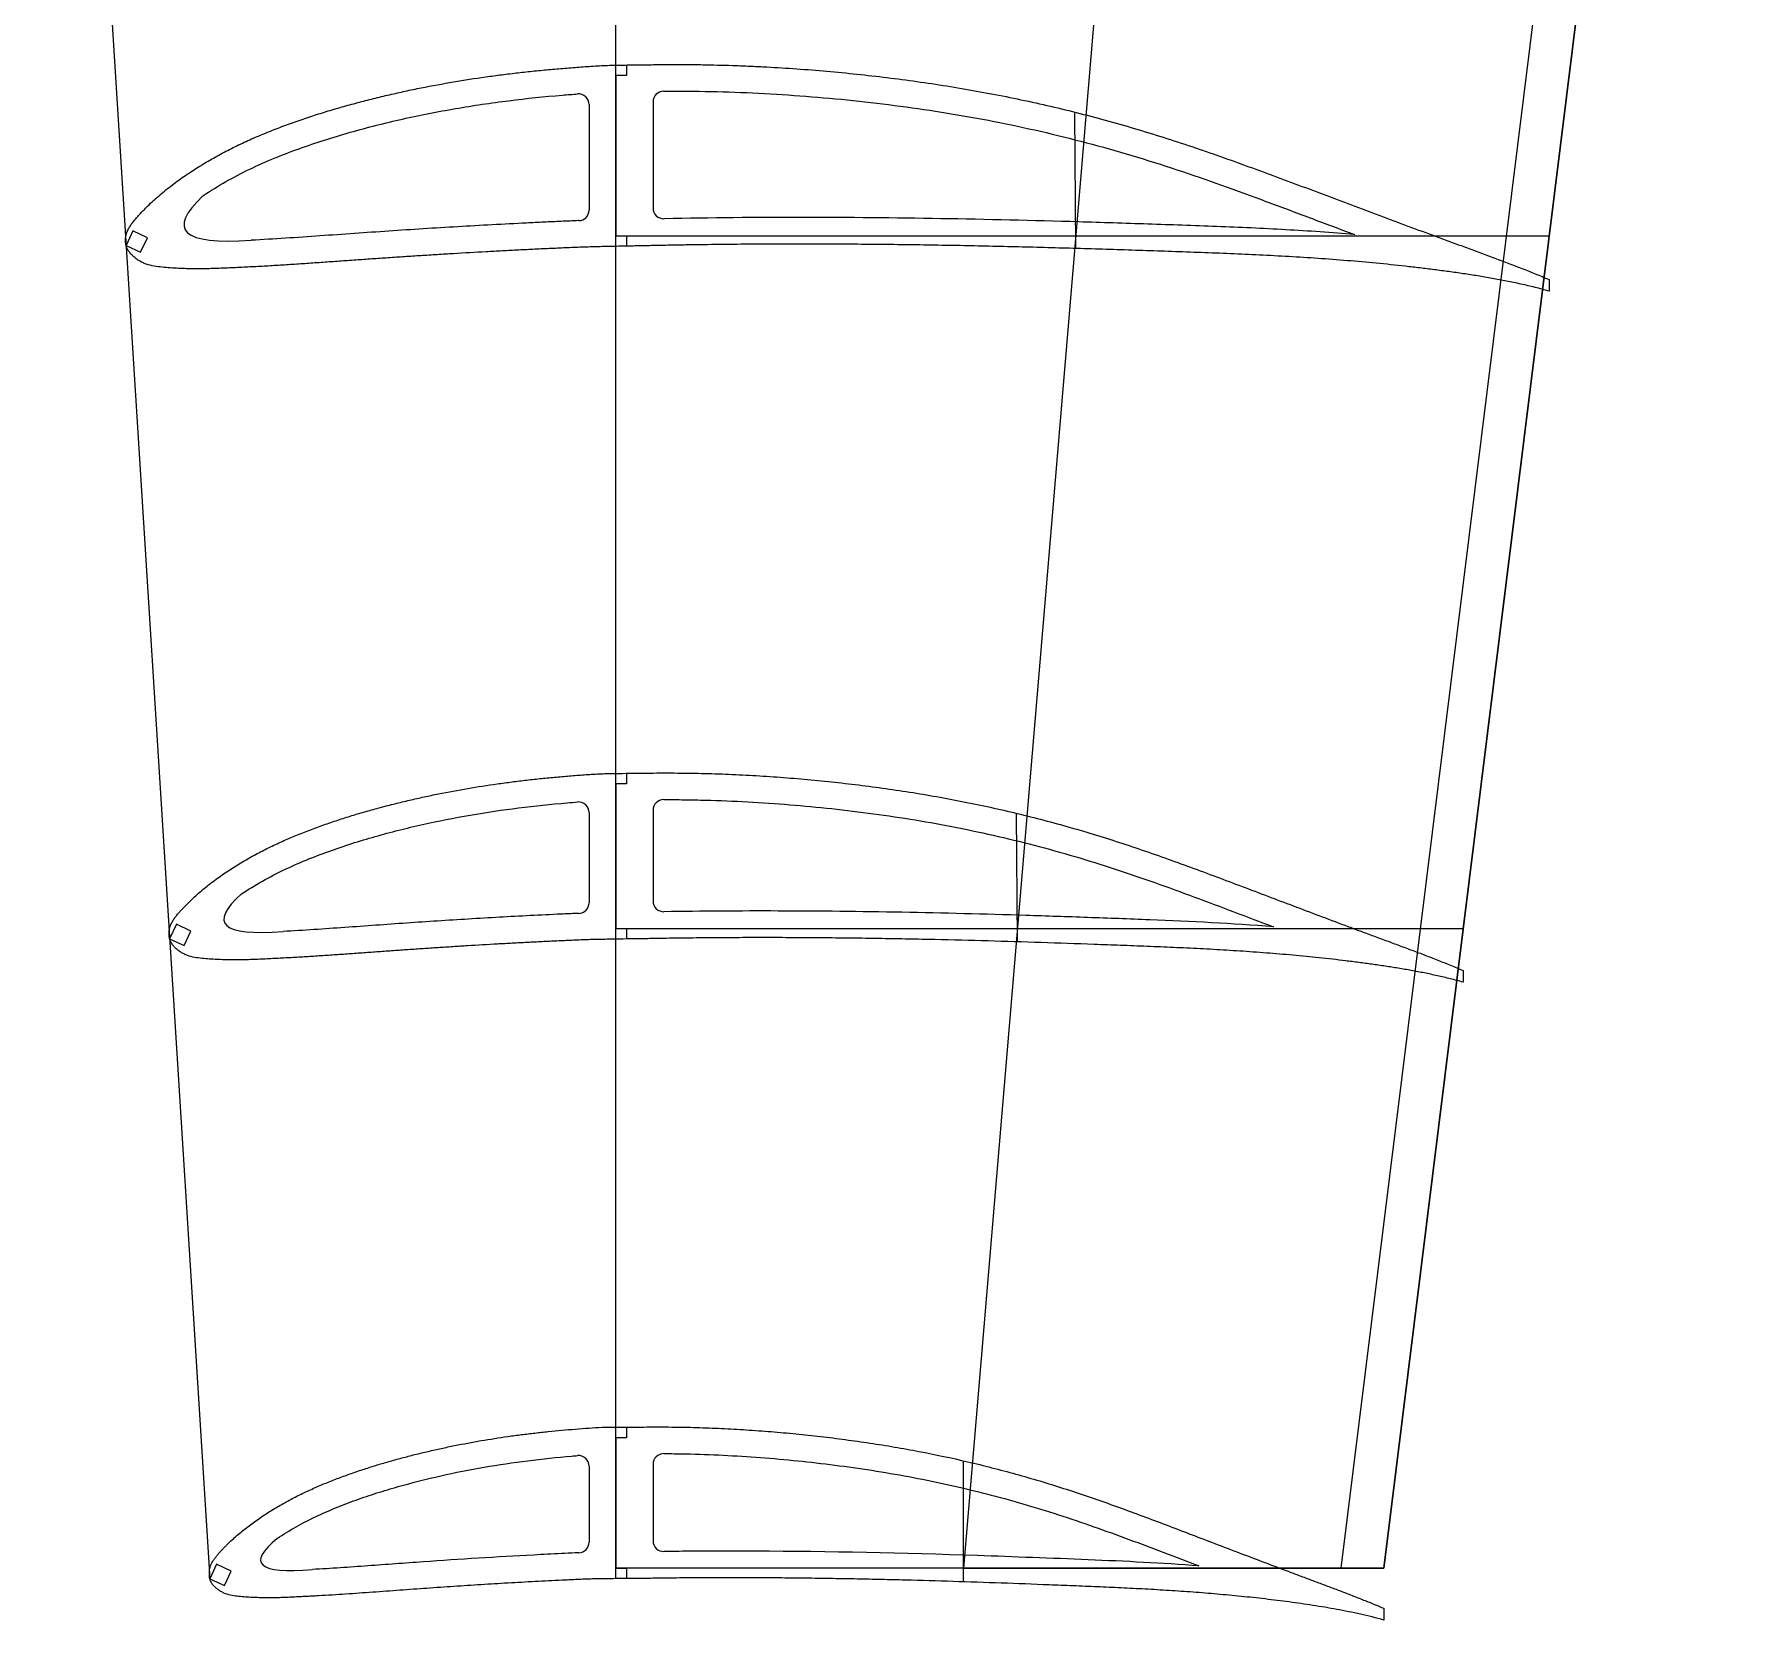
# Model space of a CAD drawing. Header units: millimetres. Extents: x -6564 to 404, y -3346 to 414.
# Drawn here: x -6564.1 to -6245.6, y -1656.2 to -1358.6 of the extents above; entities that cross this region are included whole.
import ezdxf

# ---------------------------------------------------------------- set-up
doc = ezdxf.new("R2010")
doc.units = ezdxf.units.MM
doc.layers.add('7', color=1, linetype='Continuous')
doc.layers.add('剖面线层', color=2, linetype='Continuous', lineweight=25)
doc.layers.add('细线层', color=4, linetype='Continuous', lineweight=25)

msp = doc.modelspace()

# ---------------------------------------------------------------- linework, layer by layer
for p, q in [((-6454.8793, -1366.4088), (-6454.8793, -1364.4244)), ((-6452.8793, -1364.4088), (-6452.8793, -1366.4088)), ((-6452.8793, -1366.4088), (-6454.8793, -1366.4088)), ((-6459.8793, -1371.8251), (-6459.8793, -1391.6154)), ((-6447.8793, -1371.3198), (-6447.8793, -1391.2538)), ((-6454.8793, -1398.4381), (-6454.8793, -1396.4381)), ((-6454.8793, -1396.4381), (-6452.8793, -1396.4381)), ((-6452.8793, -1396.4381), (-6452.8793, -1398.3975)), ((-6454.8793, -1499.3194), (-6454.8793, -1497.3365)), ((-6452.8793, -1499.3194), (-6454.8793, -1499.3194)), ((-6452.8793, -1497.3194), (-6452.8793, -1499.3194)), ((-6459.8793, -1504.6911), (-6459.8793, -1521.5965)), ((-6447.8793, -1504.253), (-6447.8793, -1521.2971)), ((-6454.8793, -1528.4381), (-6454.8793, -1526.4381)), ((-6454.8793, -1526.4381), (-6452.8793, -1526.4381)), ((-6452.8793, -1526.4381), (-6452.8793, -1528.4041)), ((-6454.8793, -1622.0069), (-6454.8793, -1620.0247)), ((-6452.8793, -1620.0069), (-6452.8793, -1622.0069)), ((-6452.8793, -1622.0069), (-6454.8793, -1622.0069)), ((-6447.8793, -1626.9693), (-6447.8793, -1641.3419)), ((-6459.8793, -1627.3394), (-6459.8793, -1641.5822)), ((-6454.8793, -1648.4381), (-6454.8793, -1646.4381)), ((-6454.8793, -1646.4381), (-6452.8793, -1646.4381)), ((-6452.8793, -1646.4381), (-6452.8793, -1648.4124))]:
    msp.add_line(p, q)
at = {"color": 7, "linetype": 'Continuous', "lineweight": 25}
for p, q in [((-6532.3402, -1388.9527), (-6532.34, -1388.9529)), ((-6545.495, -1395.5515), (-6546.7629, -1398.2704)), ((-6542.7761, -1396.8194), (-6545.495, -1395.5515)), ((-6544.044, -1399.5383), (-6542.7761, -1396.8194)), ((-6546.7629, -1398.2704), (-6544.044, -1399.5383)), ((-6279.7372, -1404.6663), (-6279.735, -1406.8509)), ((-6525.0885, -1519.9558), (-6525.0883, -1519.956)), ((-6537.3215, -1525.6478), (-6538.5893, -1528.3667)), ((-6538.5893, -1528.3667), (-6535.8704, -1529.6346)), ((-6534.6026, -1526.9157), (-6537.3215, -1525.6478)), ((-6535.8704, -1529.6346), (-6534.6026, -1526.9157)), ((-6295.8714, -1534.3202), (-6295.8685, -1536.5156)), ((-6518.3939, -1640.8817), (-6518.3935, -1640.882)), ((-6529.7758, -1645.7366), (-6531.0436, -1648.4555)), ((-6527.0569, -1647.0044), (-6529.7758, -1645.7366)), ((-6531.0436, -1648.4555), (-6528.3247, -1649.7234)), ((-6528.3247, -1649.7234), (-6527.0569, -1647.0044)), ((-6511.7779, -1646.7137), (-6511.7795, -1646.7138)), ((-6310.7663, -1654.0007), (-6310.7627, -1656.2061))]:
    msp.add_line(p, q, dxfattribs=at)
for centre, start, end in [((-6445.8793, -1371.3198), 90.458323, 180), ((-6461.8793, -1371.8251), 0, 94.349868), ((-6461.8793, -1391.6154), 272.117061, 0), ((-6445.8793, -1391.2538), 180, 271.122232), ((-6461.8793, -1504.6911), 0, 94.496354), ((-6445.8793, -1504.253), 90.096453, 180), ((-6461.8793, -1521.5965), 272.302083, 360), ((-6445.8793, -1521.2971), 180, 270.923656), ((-6461.8793, -1627.3394), 0, 94.699744), ((-6445.8793, -1626.9693), 89.686792, 180), ((-6461.8793, -1641.5822), 272.593728, 360), ((-6445.8793, -1641.3419), 180, 270.708374)]:
    msp.add_arc(centre, 2, start, end)
for points, knots in [([(-6279.735, -1406.8509), (-6280.6108, -1406.5914), (-6282.3814, -1406.1379), (-6285.0477, -1405.5029), (-6287.7309, -1404.9409), (-6290.4251, -1404.435), (-6293.1286, -1403.9799), (-6295.8386, -1403.5649), (-6298.5533, -1403.1804), (-6301.2715, -1402.821), (-6303.9929, -1402.4848), (-6307.625, -1402.0654), (-6312.1717, -1401.5961), (-6317.636, -1401.1141), (-6323.1065, -1400.7017), (-6328.582, -1400.3563), (-6334.0611, -1400.0661), (-6339.5426, -1399.8206), (-6345.0258, -1399.6078), (-6350.5099, -1399.4151), (-6357.8228, -1399.1719), (-6366.9646, -1398.8797), (-6377.936, -1398.5715), (-6387.0798, -1398.3648), (-6394.395, -1398.2338), (-6399.8814, -1398.1525), (-6405.3677, -1398.0881), (-6410.8538, -1398.0442), (-6416.3396, -1398.0174), (-6421.8249, -1398.0113), (-6427.3097, -1398.0261), (-6432.7938, -1398.0652), (-6437.3632, -1398.1165), (-6441.0183, -1398.1692), (-6443.7592, -1398.2165), (-6446.0432, -1398.2583), (-6447.8701, -1398.2983), (-6449.697, -1398.3347), (-6451.9802, -1398.381), (-6453.807, -1398.4148), (-6455.742, -1398.4569), (-6457.2743, -1398.4894), (-6459.3172, -1398.5387), (-6460.8492, -1398.5828), (-6462.3809, -1398.6395), (-6463.9119, -1398.7085), (-6465.4429, -1398.7771), (-6467.4844, -1398.8664), (-6470.0355, -1398.9882), (-6473.0965, -1399.1399), (-6476.157, -1399.298), (-6480.2368, -1399.5199), (-6484.3156, -1399.7544), (-6488.3932, -1400.0039), (-6491.451, -1400.1967), (-6494.5082, -1400.3954), (-6497.565, -1400.5998), (-6500.6213, -1400.8091), (-6503.6772, -1401.0223), (-6506.7328, -1401.2386), (-6509.7884, -1401.4552), (-6512.844, -1401.6681), (-6515.9003, -1401.872), (-6518.9573, -1402.0622), (-6521.5058, -1402.2047), (-6523.5449, -1402.3113), (-6525.0744, -1402.3881), (-6526.604, -1402.4619), (-6528.1338, -1402.5311), (-6529.664, -1402.5905), (-6531.1947, -1402.6365), (-6532.7259, -1402.6588), (-6534.2574, -1402.6577), (-6535.7884, -1402.6227), (-6537.3185, -1402.5596), (-6538.8463, -1402.4528), (-6540.3712, -1402.3128), (-6541.8893, -1402.1026), (-6543.1203, -1401.7471), (-6544.0431, -1401.308), (-6544.5894, -1400.9774), (-6545.0009, -1400.6757), (-6545.3985, -1400.3558), (-6545.7655, -1400.0003), (-6546.0527, -1399.6587), (-6546.2071, -1399.4562), (-6546.3156, -1399.299), (-6546.4151, -1399.136), (-6546.5037, -1398.9666), (-6546.5826, -1398.7926), (-6546.6616, -1398.6195), (-6546.731, -1398.4428), (-6546.777, -1398.2584), (-6546.8126, -1398.0717), (-6546.839, -1397.8827), (-6546.8576, -1397.6927), (-6546.8727, -1397.4382), (-6546.8776, -1397.1187), (-6546.8426, -1396.801), (-6546.808, -1396.549), (-6546.77, -1396.3617), (-6546.7212, -1396.1768), (-6546.647, -1395.9331), (-6546.5358, -1395.6341), (-6546.3738, -1395.2874), (-6546.1341, -1394.8366), (-6545.7892, -1394.2994), (-6545.3319, -1393.6851), (-6544.842, -1393.0964), (-6544.3297, -1392.5274), (-6543.8003, -1391.9743), (-6543.2625, -1391.4292), (-6542.5372, -1390.7108), (-6541.6101, -1389.8338), (-6540.4658, -1388.8159), (-6539.2866, -1387.8387), (-6538.0797, -1386.8961), (-6536.4366, -1385.6836), (-6534.3269, -1384.2463), (-6531.7254, -1382.6289), (-6529.0594, -1381.1202), (-6526.3362, -1379.7173), (-6523.5613, -1378.4196), (-6520.7437, -1377.2179), (-6517.894, -1376.0945), (-6515.0162, -1375.0448), (-6512.1156, -1374.0603), (-6509.1945, -1373.1378), (-6506.2558, -1372.273), (-6503.3024, -1371.4593), (-6500.3361, -1370.694), (-6497.3577, -1369.9765), (-6494.3683, -1369.3062), (-6490.3687, -1368.4747), (-6485.3465, -1367.5474), (-6480.2994, -1366.7652), (-6476.25, -1366.2194), (-6473.2077, -1365.8509), (-6470.1608, -1365.5203), (-6467.1102, -1365.2231), (-6464.0554, -1364.9719), (-6460.9992, -1364.7358), (-6457.9406, -1364.5312), (-6455.8994, -1364.4467), (-6454.8793, -1364.4244)], [0, 0, 0, 0, 0.00737426, 0.01474851, 0.02212277, 0.02949703, 0.03687129, 0.04424554, 0.0516198, 0.05899406, 0.06636831, 0.07374257, 0.08849108, 0.1032396, 0.11798811, 0.13273663, 0.14748514, 0.16223365, 0.17698217, 0.19173068, 0.2064792, 0.23597622, 0.26547325, 0.29497028, 0.3097188, 0.32446731, 0.33921582, 0.35396434, 0.36871285, 0.38346137, 0.39820988, 0.41295839, 0.42770691, 0.43508116, 0.44245542, 0.44982968, 0.45351681, 0.45720394, 0.46457819, 0.47195245, 0.47195245, 0.48020319, 0.48432856, 0.48845394, 0.49257931, 0.49670468, 0.50083005, 0.50495542, 0.51320616, 0.52145691, 0.52970765, 0.53795839, 0.55445988, 0.56271062, 0.57096137, 0.57921211, 0.58746285, 0.59571359, 0.60396434, 0.61221508, 0.62046582, 0.62871657, 0.63696731, 0.64521805, 0.6534688, 0.65759417, 0.66171954, 0.66584491, 0.66997028, 0.67409565, 0.67822102, 0.6823464, 0.68647177, 0.69059714, 0.69472251, 0.69884788, 0.70297325, 0.70709862, 0.711224, 0.71328668, 0.71534937, 0.71638071, 0.71741205, 0.71947474, 0.72050608, 0.72102175, 0.72153742, 0.7220531, 0.72256877, 0.72308444, 0.72360011, 0.72411578, 0.72463145, 0.72514712, 0.7256628, 0.72617847, 0.72669414, 0.72772548, 0.72875682, 0.7292725, 0.72978817, 0.73030384, 0.73081951, 0.73185085, 0.7328822, 0.73391354, 0.73597622, 0.73803891, 0.7401016, 0.74216428, 0.74422697, 0.74628965, 0.74835234, 0.75247771, 0.75660308, 0.76072845, 0.76485383, 0.7689792, 0.77722994, 0.78548068, 0.79373143, 0.80198217, 0.81023291, 0.81848365, 0.8267344, 0.83498514, 0.84323588, 0.85148663, 0.85973737, 0.86798811, 0.87623886, 0.8844896, 0.89274034, 0.90099108, 0.91749257, 0.93399406, 0.9422448, 0.95049554, 0.95874629, 0.96699703, 0.97524777, 0.98349851, 0.99174926, 1, 1, 1, 1]), ([(-6454.8793, -1364.4244), (-6453.935, -1364.4184), (-6452.0466, -1364.4029), (-6449.2141, -1364.3647), (-6446.3818, -1364.3179), (-6443.549, -1364.3081), (-6440.7164, -1364.3176), (-6436.9397, -1364.3716), (-6433.1641, -1364.4734), (-6429.3902, -1364.6274), (-6425.6178, -1364.8128), (-6420.9058, -1365.1088), (-6415.258, -1365.5589), (-6409.619, -1366.107), (-6403.9898, -1366.7485), (-6398.3726, -1367.4872), (-6392.7692, -1368.3248), (-6385.3208, -1369.5853), (-6376.0604, -1371.4401), (-6365.0514, -1374.1322), (-6355.9747, -1376.7412), (-6348.7799, -1379.0433), (-6341.6253, -1381.4681), (-6334.5228, -1384.0408), (-6327.4438, -1386.6768), (-6322.14, -1388.6686), (-6316.8364, -1390.6604), (-6311.5322, -1392.6509), (-6306.2248, -1394.6329), (-6301.7978, -1396.2734), (-6298.2533, -1397.5778), (-6295.5928, -1398.5502), (-6292.9325, -1399.5234), (-6290.2746, -1400.5031), (-6287.6239, -1401.5021), (-6284.981, -1402.5218), (-6282.3513, -1403.575), (-6280.6043, -1404.2923), (-6279.7372, -1404.6663)], [0, 0, 0, 0, 0.015625, 0.03125, 0.046875, 0.0625, 0.078125, 0.09375, 0.125, 0.140625, 0.15625, 0.1875, 0.21875, 0.25, 0.28125, 0.3125, 0.34375, 0.375, 0.4375, 0.5, 0.5625, 0.59375, 0.625, 0.6875, 0.71875, 0.75, 0.78125, 0.8125, 0.84375, 0.875, 0.890625, 0.90625, 0.921875, 0.9375, 0.953125, 0.96875, 0.984375, 1, 1, 1, 1]), ([(-6445.8953, -1369.3199), (-6445.8925, -1369.3199), (-6445.8897, -1369.3198), (-6442.9136, -1369.2962), (-6439.9432, -1369.3173), (-6431.04, -1369.5093), (-6425.1152, -1369.8067), (-6413.2858, -1370.724), (-6407.3812, -1371.3431), (-6398.5397, -1372.5161), (-6395.5946, -1372.948), (-6389.7122, -1373.9045), (-6386.7846, -1374.4277), (-6378.0445, -1376.1375), (-6372.2758, -1377.4685), (-6363.7065, -1379.7399), (-6360.8638, -1380.5421), (-6355.2055, -1382.2361), (-6352.3904, -1383.1293), (-6343.9799, -1385.9227), (-6338.4189, -1387.9367), (-6330.0974, -1391.023), (-6327.3269, -1392.0627), (-6321.7862, -1394.1434), (-6319.016, -1395.1842), (-6316.2454, -1396.2235)], [0.062441146, 0.062441146, 0.062441146, 0.062441146, 0.0625, 0.0625, 0.125, 0.125, 0.25, 0.25, 0.375, 0.375, 0.4375, 0.4375, 0.5, 0.5, 0.625, 0.625, 0.6875, 0.6875, 0.75, 0.75, 0.875, 0.875, 0.9375, 0.9375, 1, 1, 1, 1]), ([(-6532.34, -1388.9529), (-6529.5183, -1387.0599), (-6526.5904, -1385.4078), (-6522.0659, -1383.2302), (-6520.5353, -1382.5552), (-6517.441, -1381.2802), (-6515.8777, -1380.6794), (-6512.7232, -1379.5409), (-6511.1326, -1379.0021), (-6507.9271, -1377.9792), (-6506.3112, -1377.495), (-6501.4398, -1376.1135), (-6498.1719, -1375.2875), (-6491.5987, -1373.8092), (-6488.2933, -1373.1575), (-6481.6484, -1372.0137), (-6478.3067, -1371.5212), (-6471.6148, -1370.685), (-6468.2624, -1370.3373), (-6463.9463, -1369.9805), (-6462.9888, -1369.9037), (-6462.031, -1369.8308)], [0, 0, 0, 0, 0.125, 0.125, 0.1875, 0.1875, 0.25, 0.25, 0.3125, 0.3125, 0.375, 0.375, 0.5, 0.5, 0.625, 0.625, 0.75, 0.75, 0.875, 0.875, 0.910623833, 0.910623833, 0.910623833, 0.910623833]), ([(-6461.8054, -1393.6141), (-6461.838, -1393.6153), (-6461.8706, -1393.6165), (-6462.9817, -1393.6582), (-6464.0596, -1393.709), (-6466.2159, -1393.8052), (-6467.294, -1393.852), (-6469.45, -1393.953), (-6470.5278, -1394.0056), (-6475.9168, -1394.2722), (-6480.2268, -1394.5058), (-6488.8444, -1395.015), (-6493.152, -1395.2904), (-6501.7654, -1395.8713), (-6506.071, -1396.1802), (-6512.53, -1396.6335), (-6514.6832, -1396.7815), (-6518.9908, -1397.055), (-6521.1455, -1397.1783), (-6523.3008, -1397.2903)], [0.702652949, 0.702652949, 0.702652949, 0.702652949, 0.703125, 0.703125, 0.71875, 0.71875, 0.734375, 0.734375, 0.75, 0.75, 0.8125, 0.8125, 0.875, 0.875, 0.9375, 0.9375, 0.96875, 0.96875, 1, 1, 1, 1]), ([(-6316.2454, -1396.2235), (-6320.551, -1395.8613), (-6324.8596, -1395.5664), (-6333.481, -1395.0797), (-6337.7939, -1394.8862), (-6346.4219, -1394.5489), (-6350.7368, -1394.4032), (-6359.367, -1394.1187), (-6363.6823, -1393.9806), (-6376.6295, -1393.5973), (-6385.2629, -1393.3865), (-6402.5354, -1393.0997), (-6411.1717, -1393.0187), (-6428.4432, -1393.0082), (-6437.0787, -1393.0838), (-6445.7558, -1393.2517), (-6445.798, -1393.2525), (-6445.8401, -1393.2534)], [0, 0, 0, 0, 0.0625, 0.0625, 0.125, 0.125, 0.1875, 0.1875, 0.25, 0.25, 0.375, 0.375, 0.5, 0.5, 0.625, 0.625, 0.625610156, 0.625610156, 0.625610156, 0.625610156]), ([(-6295.8685, -1536.5156), (-6296.667, -1536.2838), (-6298.2777, -1535.869), (-6300.7042, -1535.2925), (-6303.1446, -1534.7781), (-6305.5943, -1534.3133), (-6308.0518, -1533.8929), (-6310.5146, -1533.508), (-6312.9813, -1533.1507), (-6315.4511, -1532.8167), (-6317.9233, -1532.5041), (-6321.2227, -1532.1142), (-6325.352, -1531.6774), (-6330.3137, -1531.2281), (-6335.2799, -1530.8419), (-6340.2497, -1530.516), (-6345.222, -1530.2397), (-6350.1958, -1530.0034), (-6355.1704, -1529.7964), (-6360.1455, -1529.6079), (-6366.779, -1529.3681), (-6375.0709, -1529.0803), (-6385.0225, -1528.7732), (-6393.3174, -1528.5627), (-6399.9545, -1528.4251), (-6404.9331, -1528.3372), (-6409.9124, -1528.2645), (-6414.8926, -1528.2108), (-6419.8735, -1528.1721), (-6424.8553, -1528.1525), (-6429.838, -1528.1514), (-6434.8215, -1528.1732), (-6438.9753, -1528.2077), (-6442.2987, -1528.246), (-6444.7914, -1528.281), (-6446.869, -1528.315), (-6448.5311, -1528.3456), (-6450.1933, -1528.3686), (-6452.2711, -1528.3949), (-6453.9338, -1528.419), (-6455.695, -1528.4547), (-6457.09, -1528.476), (-6458.9499, -1528.5105), (-6460.3448, -1528.5449), (-6461.7395, -1528.5953), (-6463.1335, -1528.6611), (-6464.5276, -1528.7257), (-6466.3868, -1528.8078), (-6468.7103, -1528.9221), (-6471.4987, -1529.0635), (-6474.287, -1529.2103), (-6478.0046, -1529.4167), (-6481.7221, -1529.6347), (-6485.4392, -1529.8667), (-6488.2269, -1530.0456), (-6491.0145, -1530.2301), (-6493.8019, -1530.4196), (-6496.5892, -1530.6138), (-6499.3765, -1530.812), (-6502.1637, -1531.0125), (-6504.9511, -1531.2133), (-6507.7389, -1531.4111), (-6510.5274, -1531.6006), (-6513.3168, -1531.7775), (-6515.6424, -1531.9099), (-6517.5032, -1532.0095), (-6518.8991, -1532.0813), (-6520.295, -1532.1505), (-6521.6912, -1532.215), (-6523.0879, -1532.2706), (-6524.485, -1532.3143), (-6525.8826, -1532.3348), (-6527.2805, -1532.3348), (-6528.678, -1532.3026), (-6530.0748, -1532.2459), (-6531.4693, -1532.1472), (-6532.8615, -1532.0204), (-6534.2464, -1531.8216), (-6535.3669, -1531.4845), (-6536.2032, -1531.071), (-6536.6984, -1530.7635), (-6537.0694, -1530.4817), (-6537.4282, -1530.1847), (-6537.7573, -1529.854), (-6538.0129, -1529.5366), (-6538.1487, -1529.3479), (-6538.2437, -1529.2016), (-6538.3303, -1529.0503), (-6538.4073, -1528.8937), (-6538.475, -1528.733), (-6538.5404, -1528.5719), (-6538.5948, -1528.4073), (-6538.6275, -1528.2369), (-6538.6523, -1528.0651), (-6538.6704, -1527.8918), (-6538.6823, -1527.7179), (-6538.6919, -1527.4853), (-6538.6974, -1527.1938), (-6538.6672, -1526.9036), (-6538.6432, -1526.6727), (-6538.613, -1526.5008), (-6538.5719, -1526.3311), (-6538.5091, -1526.1071), (-6538.4132, -1525.8321), (-6538.2692, -1525.5137), (-6538.0562, -1525.0992), (-6537.7457, -1524.6059), (-6537.3324, -1524.042), (-6536.8882, -1523.5021), (-6536.4227, -1522.9806), (-6535.9406, -1522.4745), (-6535.451, -1521.9756), (-6534.7901, -1521.3186), (-6533.9454, -1520.5163), (-6532.903, -1519.5845), (-6531.828, -1518.6908), (-6530.7279, -1517.8281), (-6529.23, -1516.7187), (-6527.3057, -1515.4043), (-6524.9334, -1513.9241), (-6522.501, -1512.545), (-6520.0171, -1511.2613), (-6517.4854, -1510.075), (-6514.9147, -1508.9763), (-6512.3152, -1507.9482), (-6509.6895, -1506.9892), (-6507.0437, -1506.0883), (-6504.3789, -1505.2451), (-6501.6985, -1504.4541), (-6499.0048, -1503.7101), (-6496.2995, -1503.0102), (-6493.5834, -1502.354), (-6490.8575, -1501.7412), (-6487.2109, -1500.9807), (-6482.6326, -1500.1331), (-6478.0327, -1499.4174), (-6474.3429, -1498.9181), (-6471.571, -1498.5813), (-6468.7955, -1498.2783), (-6466.017, -1498.007), (-6463.2352, -1497.7754), (-6460.4526, -1497.5584), (-6457.6671, -1497.3856), (-6455.808, -1497.3365), (-6454.8793, -1497.3365)], [0, 0, 0, 0, 0.00737426, 0.01474851, 0.02212277, 0.02949703, 0.03687129, 0.04424554, 0.0516198, 0.05899406, 0.06636831, 0.07374257, 0.08849108, 0.1032396, 0.11798811, 0.13273663, 0.14748514, 0.16223365, 0.17698217, 0.19173068, 0.2064792, 0.23597622, 0.26547325, 0.29497028, 0.3097188, 0.32446731, 0.33921582, 0.35396434, 0.36871285, 0.38346137, 0.39820988, 0.41295839, 0.42770691, 0.43508116, 0.44245542, 0.44982968, 0.45351681, 0.45720394, 0.46457819, 0.47195245, 0.47195245, 0.48020319, 0.48432856, 0.48845394, 0.49257931, 0.49670468, 0.50083005, 0.50495542, 0.51320616, 0.52145691, 0.52970765, 0.53795839, 0.55445988, 0.56271062, 0.57096137, 0.57921211, 0.58746285, 0.59571359, 0.60396434, 0.61221508, 0.62046582, 0.62871657, 0.63696731, 0.64521805, 0.6534688, 0.65759417, 0.66171954, 0.66584491, 0.66997028, 0.67409565, 0.67822102, 0.6823464, 0.68647177, 0.69059714, 0.69472251, 0.69884788, 0.70297325, 0.70709862, 0.711224, 0.71328668, 0.71534937, 0.71638071, 0.71741205, 0.71947474, 0.72050608, 0.72102175, 0.72153742, 0.7220531, 0.72256877, 0.72308444, 0.72360011, 0.72411578, 0.72463145, 0.72514712, 0.7256628, 0.72617847, 0.72669414, 0.72772548, 0.72875682, 0.7292725, 0.72978817, 0.73030384, 0.73081951, 0.73185085, 0.7328822, 0.73391354, 0.73597622, 0.73803891, 0.7401016, 0.74216428, 0.74422697, 0.74628965, 0.74835234, 0.75247771, 0.75660308, 0.76072845, 0.76485383, 0.7689792, 0.77722994, 0.78548068, 0.79373143, 0.80198217, 0.81023291, 0.81848365, 0.8267344, 0.83498514, 0.84323588, 0.85148663, 0.85973737, 0.86798811, 0.87623886, 0.8844896, 0.89274034, 0.90099108, 0.91749257, 0.93399406, 0.9422448, 0.95049554, 0.95874629, 0.96699703, 0.97524777, 0.98349851, 0.99174926, 1, 1, 1, 1]), ([(-6454.8793, -1497.3365), (-6454.0215, -1497.3283), (-6452.3059, -1497.3158), (-6449.7328, -1497.2895), (-6447.1596, -1497.2524), (-6444.5862, -1497.2521), (-6442.013, -1497.2672), (-6438.5822, -1497.3272), (-6435.1526, -1497.4287), (-6431.7247, -1497.579), (-6428.2981, -1497.7571), (-6424.0183, -1498.0382), (-6418.8889, -1498.4615), (-6413.7675, -1498.9737), (-6408.6555, -1499.5712), (-6403.5544, -1500.2563), (-6398.4661, -1501.0309), (-6391.703, -1502.1951), (-6383.295, -1503.903), (-6373.3007, -1506.3757), (-6365.0615, -1508.7681), (-6358.531, -1510.8767), (-6352.0376, -1513.0974), (-6345.5918, -1515.4524), (-6339.1674, -1517.8644), (-6334.3542, -1519.687), (-6329.5412, -1521.5097), (-6324.7274, -1523.3307), (-6319.9111, -1525.145), (-6315.8938, -1526.647), (-6312.6775, -1527.8418), (-6310.2636, -1528.7334), (-6307.8495, -1529.6246), (-6305.4376, -1530.5216), (-6303.0318, -1531.4351), (-6300.633, -1532.367), (-6298.2451, -1533.3263), (-6296.6595, -1533.9814), (-6295.8714, -1534.3202)], [0, 0, 0, 0, 0.015625, 0.03125, 0.046875, 0.0625, 0.078125, 0.09375, 0.125, 0.140625, 0.15625, 0.1875, 0.21875, 0.25, 0.28125, 0.3125, 0.34375, 0.375, 0.4375, 0.5, 0.5625, 0.59375, 0.625, 0.6875, 0.71875, 0.75, 0.78125, 0.8125, 0.84375, 0.875, 0.890625, 0.90625, 0.921875, 0.9375, 0.953125, 0.96875, 0.984375, 1, 1, 1, 1]), ([(-6525.0883, -1519.956), (-6522.5311, -1518.2473), (-6519.8779, -1516.7551), (-6515.777, -1514.7896), (-6514.3896, -1514.1804), (-6511.5857, -1513.0277), (-6510.1691, -1512.4844), (-6507.3105, -1511.4551), (-6505.8694, -1510.9672), (-6502.9648, -1510.0416), (-6501.5002, -1509.6032), (-6497.0887, -1508.3524), (-6494.1292, -1507.6041), (-6488.1762, -1506.2644), (-6485.1827, -1505.6734), (-6479.1643, -1504.6355), (-6476.1379, -1504.1878), (-6470.0781, -1503.428), (-6467.0424, -1503.112), (-6463.3462, -1502.8026), (-6462.6913, -1502.7488), (-6462.0361, -1502.6973)], [0, 0, 0, 0, 0.125, 0.125, 0.1875, 0.1875, 0.25, 0.25, 0.3125, 0.3125, 0.375, 0.375, 0.5, 0.5, 0.625, 0.625, 0.75, 0.75, 0.875, 0.875, 0.901916741, 0.901916741, 0.901916741, 0.901916741]), ([(-6445.8826, -1502.253), (-6444.9078, -1502.2514), (-6443.9334, -1502.2555), (-6441.639, -1502.2737), (-6440.3197, -1502.296), (-6433.7265, -1502.4495), (-6428.4638, -1502.7185), (-6417.9614, -1503.5382), (-6412.7217, -1504.0877), (-6402.2649, -1505.4661), (-6397.048, -1506.2965), (-6389.2438, -1507.8005), (-6386.6466, -1508.3441), (-6381.4859, -1509.5141), (-6378.9192, -1510.1409), (-6373.8114, -1511.4744), (-6371.2705, -1512.1808), (-6366.2138, -1513.6718), (-6363.6984, -1514.4574), (-6356.1872, -1516.9216), (-6351.2259, -1518.7069), (-6343.8085, -1521.4609), (-6341.3399, -1522.3909), (-6336.4048, -1524.2572), (-6333.9379, -1525.1924), (-6331.4707, -1526.1263)], [0.070694357, 0.070694357, 0.070694357, 0.070694357, 0.09375, 0.09375, 0.125, 0.125, 0.25, 0.25, 0.375, 0.375, 0.5, 0.5, 0.5625, 0.5625, 0.625, 0.625, 0.6875, 0.6875, 0.75, 0.75, 0.875, 0.875, 0.9375, 0.9375, 1, 1, 1, 1]), ([(-6461.7989, -1523.5949), (-6461.9384, -1523.6005), (-6462.0779, -1523.6063), (-6463.1849, -1523.6546), (-6464.1521, -1523.7021), (-6467.0545, -1523.8323), (-6468.9888, -1523.9281), (-6474.7914, -1524.2248), (-6478.6587, -1524.4408), (-6486.3911, -1524.9106), (-6490.2562, -1525.1634), (-6497.9849, -1525.6953), (-6501.8483, -1525.9777), (-6507.6439, -1526.391), (-6509.576, -1526.5259), (-6513.4413, -1526.7754), (-6515.3747, -1526.8877), (-6517.3087, -1526.9905)], [0.70087281, 0.70087281, 0.70087281, 0.70087281, 0.703125, 0.703125, 0.71875, 0.71875, 0.75, 0.75, 0.8125, 0.8125, 0.875, 0.875, 0.9375, 0.9375, 0.96875, 0.96875, 1, 1, 1, 1]), ([(-6331.4707, -1526.1263), (-6339.201, -1525.5063), (-6346.9422, -1525.1236), (-6358.5592, -1524.6592), (-6362.4322, -1524.5199), (-6370.1784, -1524.2457), (-6374.0518, -1524.1136), (-6385.6732, -1523.7469), (-6393.4232, -1523.5454), (-6408.927, -1523.2603), (-6416.6788, -1523.1739), (-6431.5694, -1523.1383), (-6438.7083, -1523.1817), (-6445.847, -1523.2968)], [0, 0, 0, 0, 0.125, 0.125, 0.1875, 0.1875, 0.25, 0.25, 0.375, 0.375, 0.5, 0.5, 0.615117322, 0.615117322, 0.615117322, 0.615117322]), ([(-6310.7627, -1656.2061), (-6311.4898, -1655.9998), (-6312.953, -1655.6206), (-6315.1582, -1655.0982), (-6317.3742, -1654.6276), (-6319.5983, -1654.2008), (-6321.8286, -1653.8124), (-6324.0633, -1653.4554), (-6326.3012, -1653.1231), (-6328.5415, -1652.8126), (-6330.7837, -1652.5217), (-6333.7758, -1652.1592), (-6337.5199, -1651.7523), (-6342.0175, -1651.3332), (-6346.5182, -1650.9712), (-6351.0212, -1650.6632), (-6355.5256, -1650.3999), (-6360.0306, -1650.1721), (-6364.5358, -1649.9705), (-6369.0409, -1649.7858), (-6375.0473, -1649.5492), (-6382.5546, -1649.2654), (-6391.5647, -1648.9593), (-6399.0758, -1648.7453), (-6405.087, -1648.6017), (-6409.5968, -1648.5076), (-6414.1081, -1648.4272), (-6418.6211, -1648.3645), (-6423.136, -1648.3148), (-6427.6529, -1648.2828), (-6432.172, -1648.267), (-6436.6935, -1648.2727), (-6440.4635, -1648.2918), (-6443.4807, -1648.3168), (-6445.7444, -1648.3405), (-6447.6313, -1648.3673), (-6449.1412, -1648.3891), (-6450.6514, -1648.3997), (-6452.5397, -1648.4076), (-6454.0509, -1648.4227), (-6455.6517, -1648.4525), (-6456.9198, -1648.4636), (-6458.6108, -1648.4844), (-6459.8792, -1648.5098), (-6461.1473, -1648.5543), (-6462.4148, -1648.6172), (-6463.6826, -1648.6781), (-6465.3735, -1648.7536), (-6467.4869, -1648.861), (-6470.0236, -1648.9929), (-6472.5608, -1649.1292), (-6475.9439, -1649.3214), (-6479.3278, -1649.5241), (-6482.712, -1649.7399), (-6485.2504, -1649.906), (-6487.7891, -1650.0774), (-6490.3279, -1650.2532), (-6492.8669, -1650.4334), (-6495.4061, -1650.6178), (-6497.9456, -1650.8037), (-6500.4854, -1650.9899), (-6503.0259, -1651.1736), (-6505.5672, -1651.35), (-6508.1096, -1651.5145), (-6510.2294, -1651.6377), (-6511.9257, -1651.7307), (-6513.1981, -1651.7979), (-6514.4707, -1651.8629), (-6515.7436, -1651.9231), (-6517.0169, -1651.9752), (-6518.2907, -1652.0167), (-6519.565, -1652.0356), (-6520.8396, -1652.0366), (-6522.1138, -1652.007), (-6523.3875, -1651.9561), (-6524.6589, -1651.865), (-6525.9286, -1651.7504), (-6527.1906, -1651.562), (-6528.2091, -1651.242), (-6528.9654, -1650.8521), (-6529.4135, -1650.5659), (-6529.7471, -1650.3025), (-6530.0702, -1650.0267), (-6530.3643, -1649.7187), (-6530.5907, -1649.4238), (-6530.7094, -1649.2478), (-6530.7918, -1649.1117), (-6530.8666, -1648.9711), (-6530.9328, -1648.8263), (-6530.9903, -1648.6778), (-6531.0429, -1648.5279), (-6531.0835, -1648.3743), (-6531.1041, -1648.2169), (-6531.1189, -1648.0588), (-6531.1292, -1647.9), (-6531.135, -1647.7411), (-6531.1395, -1647.5288), (-6531.1456, -1647.263), (-6531.1198, -1646.9982), (-6531.1056, -1646.7866), (-6531.0825, -1646.629), (-6531.0486, -1646.4733), (-6530.9963, -1646.2676), (-6530.9145, -1646.0147), (-6530.7872, -1645.7225), (-6530.5988, -1645.3414), (-6530.3201, -1644.8887), (-6529.9473, -1644.3713), (-6529.5455, -1643.8764), (-6529.1231, -1643.3988), (-6528.6846, -1642.9363), (-6528.2396, -1642.4799), (-6527.6381, -1641.8795), (-6526.8696, -1641.1461), (-6525.9211, -1640.294), (-6524.9423, -1639.4772), (-6523.9409, -1638.6884), (-6522.577, -1637.6741), (-6520.8239, -1636.4733), (-6518.6631, -1635.1198), (-6516.4465, -1633.8602), (-6514.1834, -1632.6867), (-6511.8761, -1631.6032), (-6509.5334, -1630.5995), (-6507.165, -1629.6594), (-6504.772, -1628.7841), (-6502.3614, -1627.9604), (-6499.9332, -1627.1905), (-6497.4912, -1626.4676), (-6495.0372, -1625.7879), (-6492.5729, -1625.1484), (-6490.099, -1624.5489), (-6487.6164, -1623.9889), (-6484.2956, -1623.2942), (-6480.1271, -1622.5201), (-6475.9401, -1621.8658), (-6472.5823, -1621.4094), (-6470.0601, -1621.1019), (-6467.5352, -1620.8243), (-6465.0078, -1620.5769), (-6462.4781, -1620.3634), (-6459.948, -1620.1641), (-6457.4146, -1620.0207), (-6455.7236, -1620.0041), (-6454.8793, -1620.0247)], [0, 0, 0, 0, 0.00737426, 0.01474851, 0.02212277, 0.02949703, 0.03687129, 0.04424554, 0.0516198, 0.05899406, 0.06636831, 0.07374257, 0.08849108, 0.1032396, 0.11798811, 0.13273663, 0.14748514, 0.16223365, 0.17698217, 0.19173068, 0.2064792, 0.23597622, 0.26547325, 0.29497028, 0.3097188, 0.32446731, 0.33921582, 0.35396434, 0.36871285, 0.38346137, 0.39820988, 0.41295839, 0.42770691, 0.43508116, 0.44245542, 0.44982968, 0.45351681, 0.45720394, 0.46457819, 0.47195245, 0.47195245, 0.48020319, 0.48432856, 0.48845394, 0.49257931, 0.49670468, 0.50083005, 0.50495542, 0.51320616, 0.52145691, 0.52970765, 0.53795839, 0.55445988, 0.56271062, 0.57096137, 0.57921211, 0.58746285, 0.59571359, 0.60396434, 0.61221508, 0.62046582, 0.62871657, 0.63696731, 0.64521805, 0.6534688, 0.65759417, 0.66171954, 0.66584491, 0.66997028, 0.67409565, 0.67822102, 0.6823464, 0.68647177, 0.69059714, 0.69472251, 0.69884788, 0.70297325, 0.70709862, 0.711224, 0.71328668, 0.71534937, 0.71638071, 0.71741205, 0.71947474, 0.72050608, 0.72102175, 0.72153742, 0.7220531, 0.72256877, 0.72308444, 0.72360011, 0.72411578, 0.72463145, 0.72514712, 0.7256628, 0.72617847, 0.72669414, 0.72772548, 0.72875682, 0.7292725, 0.72978817, 0.73030384, 0.73081951, 0.73185085, 0.7328822, 0.73391354, 0.73597622, 0.73803891, 0.7401016, 0.74216428, 0.74422697, 0.74628965, 0.74835234, 0.75247771, 0.75660308, 0.76072845, 0.76485383, 0.7689792, 0.77722994, 0.78548068, 0.79373143, 0.80198217, 0.81023291, 0.81848365, 0.8267344, 0.83498514, 0.84323588, 0.85148663, 0.85973737, 0.86798811, 0.87623886, 0.8844896, 0.89274034, 0.90099108, 0.91749257, 0.93399406, 0.9422448, 0.95049554, 0.95874629, 0.96699703, 0.97524777, 0.98349851, 0.99174926, 1, 1, 1, 1]), ([(-6454.8793, -1620.0247), (-6454.1013, -1620.0147), (-6452.5454, -1620.0048), (-6450.2115, -1619.9896), (-6447.8778, -1619.9613), (-6445.5437, -1619.9698), (-6443.2099, -1619.9901), (-6440.0986, -1620.0556), (-6436.9883, -1620.1568), (-6433.8798, -1620.3038), (-6430.7726, -1620.4751), (-6426.8918, -1620.7425), (-6422.2408, -1621.1411), (-6417.5974, -1621.6201), (-6412.9627, -1622.177), (-6408.3381, -1622.8126), (-6403.7254, -1623.529), (-6397.5949, -1624.6044), (-6389.9739, -1626.1765), (-6380.9163, -1628.4467), (-6373.4503, -1630.6391), (-6367.533, -1632.5692), (-6361.65, -1634.6015), (-6355.8106, -1636.7555), (-6349.9905, -1638.9606), (-6345.6302, -1640.627), (-6341.27, -1642.2936), (-6336.9091, -1643.9582), (-6332.5461, -1645.6176), (-6328.9071, -1646.9917), (-6325.9937, -1648.0854), (-6323.8075, -1648.9025), (-6321.6206, -1649.7179), (-6319.4357, -1650.5386), (-6317.2561, -1651.373), (-6315.0828, -1652.2239), (-6312.918, -1653.0965), (-6311.4814, -1653.6943), (-6310.7663, -1654.0007)], [0, 0, 0, 0, 0.015625, 0.03125, 0.046875, 0.0625, 0.078125, 0.09375, 0.125, 0.140625, 0.15625, 0.1875, 0.21875, 0.25, 0.28125, 0.3125, 0.34375, 0.375, 0.4375, 0.5, 0.5625, 0.59375, 0.625, 0.6875, 0.71875, 0.75, 0.78125, 0.8125, 0.84375, 0.875, 0.890625, 0.90625, 0.921875, 0.9375, 0.953125, 0.96875, 0.984375, 1, 1, 1, 1]), ([(-6518.3935, -1640.882), (-6516.0809, -1639.3434), (-6513.6815, -1637.9991), (-6509.9721, -1636.2297), (-6508.7172, -1635.6813), (-6506.1819, -1634.6414), (-6504.9008, -1634.1514), (-6502.3158, -1633.2229), (-6501.0128, -1632.782), (-6498.3863, -1631.9463), (-6497.0619, -1631.5501), (-6493.0756, -1630.4202), (-6490.4012, -1629.7436), (-6485.0216, -1628.5318), (-6482.3162, -1627.9969), (-6476.8771, -1627.0567), (-6474.1422, -1626.6503), (-6468.6666, -1625.961), (-6465.9237, -1625.6742), (-6462.7985, -1625.409), (-6462.4208, -1625.3772), (-6462.0431, -1625.3461)], [0, 0, 0, 0, 0.125, 0.125, 0.1875, 0.1875, 0.25, 0.25, 0.3125, 0.3125, 0.375, 0.375, 0.5, 0.5, 0.625, 0.625, 0.75, 0.75, 0.875, 0.875, 0.892178742, 0.892178742, 0.892178742, 0.892178742]), ([(-6445.8683, -1624.9693), (-6445.3647, -1624.9721), (-6444.8611, -1624.9763), (-6443.1867, -1624.9928), (-6442.0168, -1625.0148), (-6438.5088, -1625.1039), (-6436.1727, -1625.1938), (-6431.5059, -1625.4375), (-6429.1752, -1625.5906), (-6422.1907, -1626.1415), (-6417.5446, -1626.6302), (-6408.2729, -1627.8488), (-6403.6472, -1628.5786), (-6396.7274, -1629.8955), (-6394.422, -1630.3712), (-6389.8396, -1631.3944), (-6387.5603, -1631.9424), (-6380.757, -1633.6917), (-6376.267, -1634.9972), (-6367.3738, -1637.8733), (-6362.9704, -1639.4434), (-6354.2009, -1642.6971), (-6349.8327, -1644.3748), (-6345.4622, -1646.0451)], [0.080311748, 0.080311748, 0.080311748, 0.080311748, 0.09375, 0.09375, 0.125, 0.125, 0.1875, 0.1875, 0.25, 0.25, 0.375, 0.375, 0.5, 0.5, 0.5625, 0.5625, 0.625, 0.625, 0.75, 0.75, 0.875, 0.875, 1, 1, 1, 1]), ([(-6461.7888, -1643.5802), (-6462.0226, -1643.5908), (-6462.2564, -1643.6019), (-6463.3556, -1643.6557), (-6464.2211, -1643.6951), (-6466.8178, -1643.8156), (-6468.5482, -1643.9074), (-6477.2004, -1644.3648), (-6484.1177, -1644.8034), (-6494.4895, -1645.5331), (-6497.9459, -1645.791), (-6503.1311, -1646.1672), (-6504.8597, -1646.29), (-6508.3179, -1646.5172), (-6510.0477, -1646.6195), (-6511.7779, -1646.7137)], [0.698904424, 0.698904424, 0.698904424, 0.698904424, 0.703125, 0.703125, 0.71875, 0.71875, 0.75, 0.75, 0.875, 0.875, 0.9375, 0.9375, 0.96875, 0.96875, 1, 1, 1, 1]), ([(-6345.4622, -1646.0451), (-6352.3822, -1645.5175), (-6359.3119, -1645.1836), (-6369.7098, -1644.7523), (-6373.1762, -1644.6172), (-6380.1094, -1644.3539), (-6383.5762, -1644.2277), (-6400.9127, -1643.6436), (-6414.7916, -1643.341), (-6432.138, -1643.2639), (-6435.6073, -1643.2662), (-6440.8114, -1643.2934), (-6442.5461, -1643.3063), (-6444.8054, -1643.3293), (-6445.33, -1643.3353), (-6445.8546, -1643.3417)], [0, 0, 0, 0, 0.125, 0.125, 0.1875, 0.1875, 0.25, 0.25, 0.5, 0.5, 0.5625, 0.5625, 0.59375, 0.59375, 0.603200247, 0.603200247, 0.603200247, 0.603200247])]:
    msp.add_open_spline(points, degree=3, knots=knots, dxfattribs=at)
for points in [[(-6532.3402, -1388.9527), (-6539.1937, -1395.4098), (-6536.1818, -1398.189), (-6523.3044, -1397.2905)], [(-6523.3008, -1397.2903), (-6523.302, -1397.2903), (-6523.3032, -1397.2904), (-6523.3044, -1397.2905)], [(-6525.0885, -1519.9558), (-6531.3736, -1525.5281), (-6528.7814, -1527.8731), (-6517.3118, -1526.9907)], [(-6517.3087, -1526.9905), (-6517.3097, -1526.9906), (-6517.3108, -1526.9906), (-6517.3118, -1526.9907)], [(-6518.3939, -1640.8817), (-6524.1542, -1645.6373), (-6521.9494, -1647.5814), (-6511.7795, -1646.7138)]]:
    msp.add_open_spline(points, degree=3, dxfattribs=at)
at = {"layer": '7'}
for p, q in [((-6454.8793, -1366.4088), (-6454.8793, -1396.4381)), ((-6368.5559, -1398.8395), (-6368.7576, -1373.2518)), ((-6454.8793, -1499.3194), (-6454.8793, -1526.4381)), ((-6379.5023, -1528.9455), (-6379.7129, -1504.8121)), ((-6454.8793, -1622.0069), (-6454.8793, -1646.4381)), ((-6389.6067, -1649.0298), (-6389.6067, -1626.328))]:
    msp.add_line(p, q, dxfattribs=at)
at = {"layer": '剖面线层'}
for p, q in [((-6564.0536, -1123.0664), (-6531.0436, -1648.4555)), ((-6454.8793, -1646.4381), (-6454.8793, -1121.4381)), ((-6245.6006, -1121.4381), (-6310.7658, -1646.4381)), ((-6454.8793, -1396.4381), (-6279.7336, -1396.4381)), ((-6454.8793, -1526.4381), (-6295.8689, -1526.4381)), ((-6310.7658, -1646.4381), (-6454.8793, -1646.4381))]:
    msp.add_line(p, q, dxfattribs=at)
at = {"layer": '细线层'}
for p, q in [((-6345.3999, -1121.4381), (-6389.6067, -1646.4381)), ((-6253.6634, -1121.4381), (-6318.8279, -1646.4381)), ((-6310.7665, -1646.4381), (-6245.602, -1121.4381)), ((-6368.5559, -1396.4381), (-6279.7336, -1396.4381)), ((-6379.5023, -1526.4381), (-6295.8689, -1526.4381)), ((-6389.6067, -1646.4381), (-6310.7665, -1646.4381))]:
    msp.add_line(p, q, dxfattribs=at)

doc.saveas('drawing.dxf')
